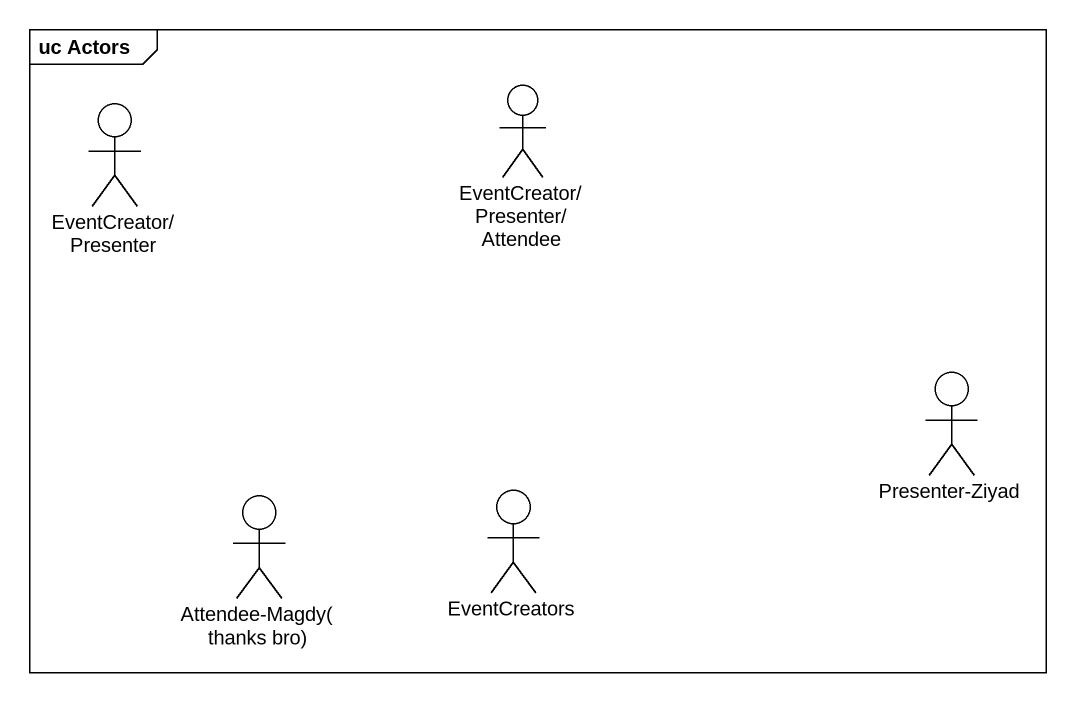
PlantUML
@startuml
mainframe uc Actors
actor "EventCreator/Presenter" as EventCreator_Presenter
actor "EventCreator/Presenter/Attendee" as EventCreator_Presenter_2
actor "Presenter-Ziyad" as Presenter_Ziyad
actor "Attendee-Magdy(thanks bro)" as Attendee_Magdy_thanks_bro
actor EventCreators
@enduml
